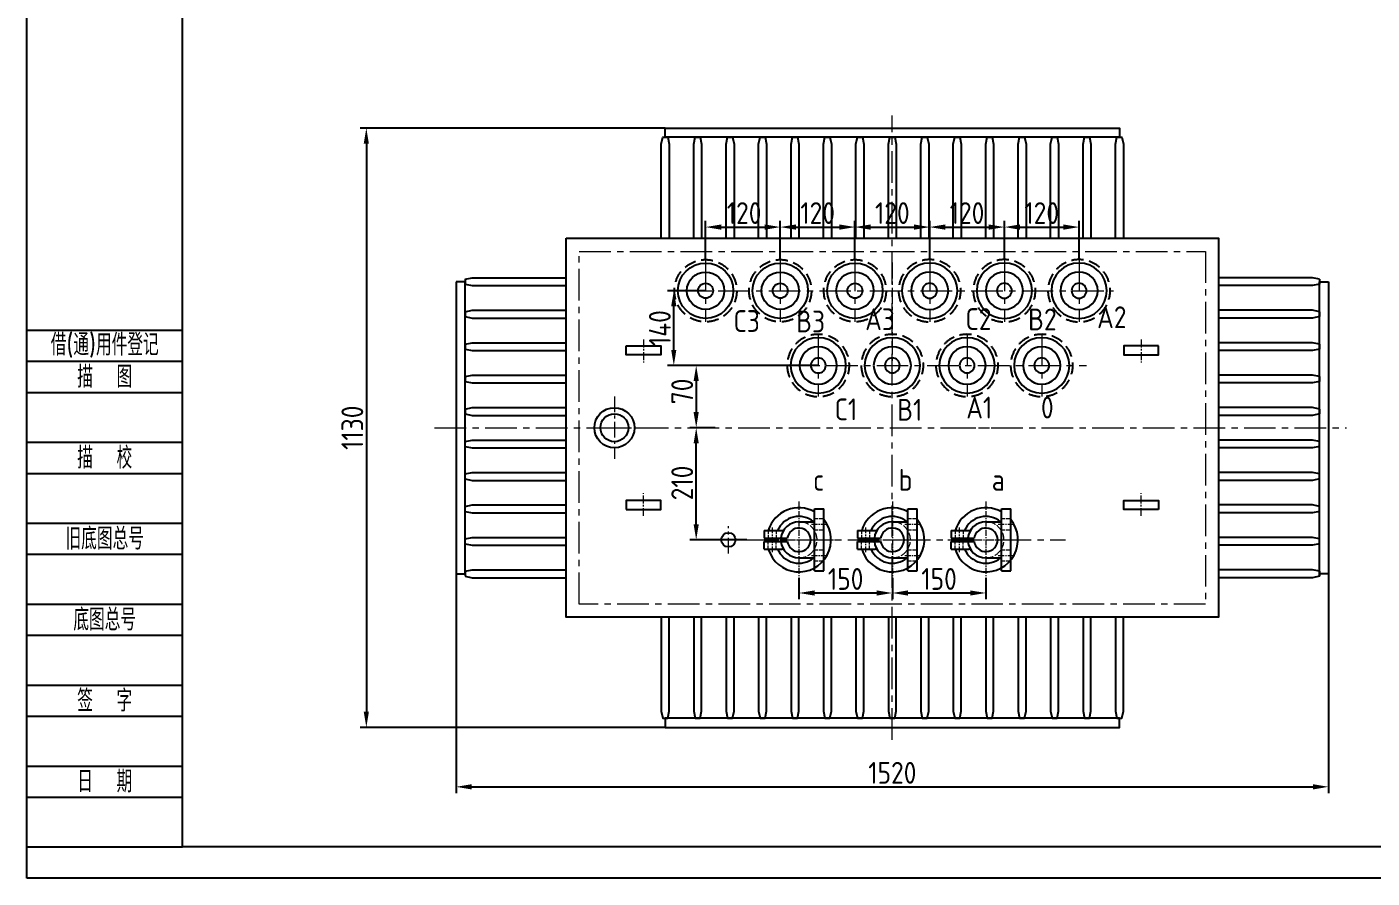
# Model space of a CAD drawing. Header units: millimetres. Extents: x 14511 to 18711, y -172 to 2798.
# Drawn here: x 14511 to 16672, y -172 to 1195 of the extents above; entities that cross this region are included whole.
import ezdxf

# ---------------------------------------------------------------- set-up
doc = ezdxf.new("R2010")
doc.units = ezdxf.units.MM
for name, pattern in [('ACAD_ISO02W100', [15, 12, -3]), ('CENTER', [50.8, 31.75, -6.35, 6.35, -6.35]), ('CENTERX2', [101.6, 63.5, -12.7, 12.7, -12.7]), ('DASHDOT', [25.4, 12.7, -6.35, 0, -6.35]), ('HIDDEN', [9.525, 6.35, -3.175])]:
    doc.linetypes.add(name, pattern=pattern)
doc.layers.get('0').update_dxf_attribs({"color": 1, "linetype": 'DASHDOT'})
for name, color, linetype in [('1', 4, 'Continuous'), ('2', 3, 'Continuous'), ('3', 6, 'HIDDEN'), ('细线', 1, 'Continuous')]:
    doc.layers.add(name, color=color, linetype=linetype)
for name, color, linetype, lineweight in [('点画线1', 4, 'CENTERX2', 20), ('点画线2', 1, 'CENTER', 20), ('粗实线', 7, 'Continuous', 25), ('虚线', 5, 'ACAD_ISO02W100', 18)]:
    doc.layers.add(name, color=color, linetype=linetype, lineweight=lineweight)
doc.styles.get("Standard").update_dxf_attribs({"font": 'gbenor.shx', "bigfont": 'gbcbig.shx'})
doc.dimstyles.new('1-2', dxfattribs={"dimscale": 2, "dimtxt": 3.5, "dimasz": 2, "dimexe": 1, "dimexo": 0, "dimgap": 1, "dimtad": 1, "dimtoh": 1, "dimdec": 1, "dimdsep": 46, "dimtxsty": 'Standard', "dimcen": 0, "dimclrd": 256, "dimclre": 256, "dimclrt": 3, "dimadec": 1, "dimazin": 0, "dimtfac": 1, "dimtdec": 1, "dimtmove": 0, "dimatfit": 3, "dimfxl": 1, "dimtzin": 0, "dimarcsym": 0})

# ---------------------------------------------------------------- blocks, each defined once
blk = doc.blocks.new('887')
at = {"layer": '1'}
for p, q in [((-19720.7, -58805.3), (-19720.7, -55935.3)), ((-19970.7, -57975.3), (-19720.7, -57975.3)), ((-19970.7, -58025.3), (-19720.7, -58025.3)), ((-19970.7, -58075.3), (-19720.7, -58075.3)), ((-19970.7, -58155.3), (-19720.7, -58155.3)), ((-19970.7, -58205.3), (-19720.7, -58205.3)), ((-19970.7, -58285.3), (-19720.7, -58285.3)), ((-19970.7, -58335.3), (-19720.7, -58335.3)), ((-19970.7, -58415.3), (-19720.7, -58415.3)), ((-19970.7, -58465.3), (-19720.7, -58465.3)), ((-19970.7, -58545.3), (-19720.7, -58545.3)), ((-19970.7, -58595.3), (-19720.7, -58595.3)), ((-19970.7, -58675.3), (-19720.7, -58675.3)), ((-19970.7, -58725.3), (-19720.7, -58725.3)), ((-19970.7, -58805.3), (-19720.7, -58805.3)), ((-15820.7, -58805.3), (-19720.7, -58805.3))]:
    blk.add_line(p, q, dxfattribs=at)
at = {"layer": '2'}
for p, q in [((-19970.7, -58855.3), (-19970.7, -55885.3)), ((-15770.7, -58855.3), (-19970.7, -58855.3))]:
    blk.add_line(p, q, dxfattribs=at)
at = {"layer": '点画线2', "color": 4, "linetype": 'ByBlock', "lineweight": -3, "ltscale": 0.5, "char_height": 35, "width": 250, "attachment_point": 5}
for s, insert in [('{\\C3;借(通)用件登记}', (-19845.7, -58000.3)), ('{\\C3;描  图}', (-19845.7, -58050.3)), ('{\\C3;描  校}', (-19845.7, -58180.3)), ('{\\C3;旧底图总号}', (-19845.7, -58310.3)), ('{\\C3;底图总号}', (-19845.7, -58440.3)), ('{\\C3;签  字}', (-19845.7, -58570.3)), ('{\\C3;日  期}', (-19845.7, -58700.3))]:
    blk.add_mtext(s, dxfattribs=dict(at, insert=insert))
blk = doc.blocks.new('*D2405')
at = {"layer": '2', "lineweight": -2}
for p, q in [((15616.1, 551.3), (15575.9, 551.3)), ((15585.9, 396.3), (15585.9, 526.3)), ((15667, 371.3), (15575.9, 371.3))]:
    blk.add_line(p, q, dxfattribs=at)
at = {"layer": '2', "linetype": 'ByBlock'}
for points in [[(15590, 526.3), (15581.7, 526.3), (15585.9, 551.3)], [(15581.7, 396.3), (15590, 396.3), (15585.9, 371.3)]]:
    blk.add_solid(points, dxfattribs=at)
at = {"layer": 'Defpoints', "color": 0, "linetype": 'ByBlock'}
for p in [(15585.9, 551.3), (15616.1, 551.3), (15667, 371.3)]:
    blk.add_point(p, dxfattribs=at)
at = {"layer": '2', "color": 3, "linetype": 'ByBlock', "insert": (15563.4, 462.6), "char_height": 35, "attachment_point": 5, "rotation": 90}
blk.add_mtext('{\\C2;210}', dxfattribs=at)
blk = doc.blocks.new('*D2409')
at = {"layer": '2', "lineweight": -2}
for p, q in [((15536.1, 1032.4), (15045.9, 1032.4)), ((15055.9, 1007.4), (15055.9, 95.1)), ((15536.1, 70.1), (15045.9, 70.1))]:
    blk.add_line(p, q, dxfattribs=at)
at = {"layer": '2', "linetype": 'ByBlock'}
for points in [[(15060, 1007.4), (15051.7, 1007.4), (15055.9, 1032.4)], [(15051.7, 95.1), (15060, 95.1), (15055.9, 70.1)]]:
    blk.add_solid(points, dxfattribs=at)
at = {"layer": 'Defpoints', "color": 0, "linetype": 'ByBlock'}
for p in [(15536.1, 1032.4), (15055.9, 70.1), (15536.1, 70.1)]:
    blk.add_point(p, dxfattribs=at)
at = {"layer": '2', "color": 3, "linetype": 'ByBlock', "insert": (15033.4, 551.3), "char_height": 35, "attachment_point": 5, "rotation": 90}
blk.add_mtext('{\\C2;1130}', dxfattribs=at)
blk = doc.blocks.new('*D2410')
at = {"layer": '2', "lineweight": -2}
for p, q in [((15200.1, 316.7), (15200.1, -35.4)), ((16601.8, 316.7), (16601.8, -35.4)), ((15225.1, -25.4), (16576.8, -25.4))]:
    blk.add_line(p, q, dxfattribs=at)
at = {"layer": '2', "linetype": 'ByBlock'}
for points in [[(15225.1, -21.2), (15225.1, -29.6), (15200.1, -25.4)], [(16576.8, -29.6), (16576.8, -21.2), (16601.8, -25.4)]]:
    blk.add_solid(points, dxfattribs=at)
at = {"layer": 'Defpoints', "color": 0, "linetype": 'ByBlock'}
for p in [(15200.1, 316.7), (16601.8, 316.7), (16601.8, -25.4)]:
    blk.add_point(p, dxfattribs=at)
at = {"layer": '2', "color": 3, "linetype": 'ByBlock', "insert": (15901, -2.9), "char_height": 35, "attachment_point": 5}
blk.add_mtext('{\\C2;1520}', dxfattribs=at)
blk = doc.blocks.new('*D2414')
at = {"layer": '2', "lineweight": -2}
for p, q in [((15782, 651.2), (15575.9, 651.2)), ((15585.9, 626.2), (15585.9, 576.3)), ((15616.1, 551.3), (15575.9, 551.3))]:
    blk.add_line(p, q, dxfattribs=at)
at = {"layer": '2', "linetype": 'ByBlock'}
for points in [[(15590, 626.2), (15581.7, 626.2), (15585.9, 651.2)], [(15581.7, 576.3), (15590, 576.3), (15585.9, 551.3)]]:
    blk.add_solid(points, dxfattribs=at)
at = {"layer": 'Defpoints', "color": 0, "linetype": 'ByBlock'}
for p in [(15782, 651.2), (15585.9, 551.3), (15616.1, 551.3)]:
    blk.add_point(p, dxfattribs=at)
at = {"layer": '2', "color": 3, "linetype": 'ByBlock', "insert": (15563.4, 609.6), "char_height": 35, "attachment_point": 5, "rotation": 90}
blk.add_mtext('{\\C2;70}', dxfattribs=at)
blk = doc.blocks.new('800')
at = {"layer": '3', "ltscale": 3}
blk.add_circle((9535.4, 182.3), 50, dxfattribs=at)
at = {"layer": '细线', "color": 4, "linetype": 'ByBlock', "lineweight": -3}
for radius in [44.5, 30, 12]:
    blk.add_circle((9535.4, 182.3), radius, dxfattribs=at)
blk = doc.blocks.new('794682')
at = {"color": 4, "linetype": 'ByBlock', "lineweight": -3, "ltscale": 0.5}
for radius, start, end in [(51.5, 60.9589, 163.0665), (37.5, 50.6542, 156.4218), (51.5, 196.9335, 39.0407), (37.5, 203.5782, 309.3458)]:
    blk.add_arc((91626.5, 22678.4), radius, start, end, dxfattribs=at)
at = {"layer": '点画线1', "color": 1, "ltscale": 0.15}
for p, q in [((91626.5, 22739.9), (91626.5, 22616.9)), ((91583.5, 22698.4), (91583.5, 22658.4)), ((91646.5, 22703.4), (91671.5, 22703.4)), ((91565.5, 22678.4), (91688, 22678.4)), ((91646.5, 22653.4), (91671.5, 22653.4))]:
    blk.add_line(p, q, dxfattribs=at)
at = {"layer": '粗实线'}
for p, q in [((91651.5, 22628.4), (91651.5, 22728.4)), ((91651.5, 22728.4), (91666.5, 22728.4)), ((91666.5, 22628.4), (91666.5, 22728.4)), ((91570.5, 22693.4), (91599, 22693.4)), ((91570.5, 22693.4), (91570.5, 22680.9)), ((91626.5, 22707.4), (91651.5, 22707.4)), ((91570.5, 22680.9), (91607.6, 22680.9)), ((91570.5, 22675.9), (91607.6, 22675.9)), ((91570.5, 22663.4), (91570.5, 22675.9)), ((91570.5, 22663.4), (91599, 22663.4)), ((91626.5, 22649.4), (91651.5, 22649.4)), ((91651.5, 22628.4), (91666.5, 22628.4))]:
    blk.add_line(p, q, dxfattribs=at)
for centre, radius, start, end in [((91626.5, 22678.4), 29, 90, 175.0546), ((91599, 22698.4), 5, 270, 323.9681), ((91626.5, 22678.4), 19, 187.5608, 172.4392), ((91626.5, 22678.4), 29, 184.9454, 270), ((91599, 22658.4), 5, 36.0319, 90)]:
    blk.add_arc(centre, radius, start, end, dxfattribs=at)
at = {"layer": '虚线', "ltscale": 0.5}
for p, q in [((91577, 22693.4), (91577, 22680.9)), ((91590, 22693.4), (91590, 22680.9)), ((91651.5, 22712.4), (91666.5, 22712.4)), ((91651.5, 22694.4), (91666.5, 22694.4)), ((91577, 22663.4), (91577, 22675.9)), ((91590, 22663.4), (91590, 22675.9)), ((91651.5, 22662.4), (91666.5, 22662.4)), ((91651.5, 22644.4), (91666.5, 22644.4))]:
    blk.add_line(p, q, dxfattribs=at)
at = {"layer": '虚线'}
blk.add_arc((91626.5, 22678.4), 29, 270, 90, dxfattribs=at)
blk = doc.blocks.new('*D2545')
at = {"layer": '2', "lineweight": -2}
for p, q in [((15601, 771.3), (15539.9, 771.3)), ((15549.9, 676.2), (15549.9, 746.3)), ((15601.3, 651.2), (15539.9, 651.2))]:
    blk.add_line(p, q, dxfattribs=at)
at = {"layer": '2', "linetype": 'ByBlock'}
for points in [[(15554, 746.3), (15545.7, 746.3), (15549.9, 771.3)], [(15545.7, 676.2), (15554, 676.2), (15549.9, 651.2)]]:
    blk.add_solid(points, dxfattribs=at)
at = {"layer": 'Defpoints', "color": 0, "linetype": 'ByBlock'}
for p in [(15549.9, 771.3), (15601, 771.3), (15601.3, 651.2)]:
    blk.add_point(p, dxfattribs=at)
at = {"layer": '2', "color": 3, "linetype": 'ByBlock', "insert": (15527.4, 711.2), "char_height": 35, "attachment_point": 5, "rotation": 90}
blk.add_mtext('140', dxfattribs=at)
blk = doc.blocks.new('*D2546')
at = {"layer": '2', "lineweight": -2}
for p, q in [((15751, 309.8), (15751, 275.9)), ((15901, 309.8), (15901, 275.9)), ((15776, 285.9), (15876, 285.9))]:
    blk.add_line(p, q, dxfattribs=at)
at = {"layer": '2', "linetype": 'ByBlock'}
for points in [[(15776, 290), (15776, 281.7), (15751, 285.9)], [(15876, 281.7), (15876, 290), (15901, 285.9)]]:
    blk.add_solid(points, dxfattribs=at)
at = {"layer": 'Defpoints', "color": 0, "linetype": 'ByBlock'}
for p in [(15751, 309.8), (15901, 309.8), (15901, 285.9)]:
    blk.add_point(p, dxfattribs=at)
at = {"layer": '2', "color": 3, "linetype": 'ByBlock', "insert": (15826, 308.4), "char_height": 35, "attachment_point": 5}
blk.add_mtext('150', dxfattribs=at)
blk = doc.blocks.new('*D2547')
at = {"layer": '2', "lineweight": -2}
for p, q in [((15901, 302.8), (15901, 275.9)), ((16051.2, 309.8), (16051.2, 275.9)), ((15926, 285.9), (16026.2, 285.9))]:
    blk.add_line(p, q, dxfattribs=at)
at = {"layer": '2', "linetype": 'ByBlock'}
for points in [[(15926, 290), (15926, 281.7), (15901, 285.9)], [(16026.2, 281.7), (16026.2, 290), (16051.2, 285.9)]]:
    blk.add_solid(points, dxfattribs=at)
at = {"layer": 'Defpoints', "color": 0, "linetype": 'ByBlock'}
for p in [(15901, 302.8), (16051.2, 309.8), (16051.2, 285.9)]:
    blk.add_point(p, dxfattribs=at)
at = {"layer": '2', "color": 3, "linetype": 'ByBlock', "insert": (15976.1, 308.4), "char_height": 35, "attachment_point": 5}
blk.add_mtext('150', dxfattribs=at)
blk = doc.blocks.new('*D2548')
at = {"layer": '2', "lineweight": -2}
for p, q in [((15601, 821.3), (15601, 883.5)), ((15626, 873.5), (15696, 873.5)), ((15721, 821.3), (15721, 883.5))]:
    blk.add_line(p, q, dxfattribs=at)
at = {"layer": '2', "linetype": 'ByBlock'}
for points in [[(15626, 877.7), (15626, 869.3), (15601, 873.5)], [(15696, 869.3), (15696, 877.7), (15721, 873.5)]]:
    blk.add_solid(points, dxfattribs=at)
at = {"layer": 'Defpoints', "color": 0, "linetype": 'ByBlock'}
for p in [(15721, 873.5), (15601, 821.3), (15721, 821.3)]:
    blk.add_point(p, dxfattribs=at)
at = {"layer": '2', "color": 3, "linetype": 'ByBlock', "insert": (15662.9, 896), "char_height": 35, "attachment_point": 5}
blk.add_mtext('120', dxfattribs=at)
blk = doc.blocks.new('*D2549')
at = {"layer": '2', "lineweight": -2}
for p, q in [((15721, 821.3), (15721, 883.5)), ((15746, 873.5), (15816, 873.5)), ((15841, 821.3), (15841, 883.5))]:
    blk.add_line(p, q, dxfattribs=at)
at = {"layer": '2', "linetype": 'ByBlock'}
for points in [[(15746, 877.7), (15746, 869.3), (15721, 873.5)], [(15816, 869.3), (15816, 877.7), (15841, 873.5)]]:
    blk.add_solid(points, dxfattribs=at)
at = {"layer": 'Defpoints', "color": 0, "linetype": 'ByBlock'}
for p in [(15841, 873.5), (15721, 821.3), (15841, 821.3)]:
    blk.add_point(p, dxfattribs=at)
at = {"layer": '2', "color": 3, "linetype": 'ByBlock', "insert": (15781, 896), "char_height": 35, "attachment_point": 5}
blk.add_mtext('120', dxfattribs=at)
blk = doc.blocks.new('*D2550')
at = {"layer": '2', "lineweight": -2}
for p, q in [((15841, 821.3), (15841, 883.5)), ((15866, 873.5), (15936, 873.5)), ((15961, 821.3), (15961, 883.5))]:
    blk.add_line(p, q, dxfattribs=at)
at = {"layer": '2', "linetype": 'ByBlock'}
for points in [[(15866, 877.7), (15866, 869.3), (15841, 873.5)], [(15936, 869.3), (15936, 877.7), (15961, 873.5)]]:
    blk.add_solid(points, dxfattribs=at)
at = {"layer": 'Defpoints', "color": 0, "linetype": 'ByBlock'}
for p in [(15961, 873.5), (15841, 821.3), (15961, 821.3)]:
    blk.add_point(p, dxfattribs=at)
at = {"layer": '2', "color": 3, "linetype": 'ByBlock', "insert": (15901, 896), "char_height": 35, "attachment_point": 5}
blk.add_mtext('120', dxfattribs=at)
blk = doc.blocks.new('*D2551')
at = {"layer": '2', "lineweight": -2}
for p, q in [((15961, 821.3), (15961, 883.5)), ((15986, 873.5), (16056, 873.5)), ((16081, 821.3), (16081, 883.5))]:
    blk.add_line(p, q, dxfattribs=at)
at = {"layer": '2', "linetype": 'ByBlock'}
for points in [[(15986, 877.7), (15986, 869.3), (15961, 873.5)], [(16056, 869.3), (16056, 877.7), (16081, 873.5)]]:
    blk.add_solid(points, dxfattribs=at)
at = {"layer": 'Defpoints', "color": 0, "linetype": 'ByBlock'}
for p in [(16081, 873.5), (15961, 821.3), (16081, 821.3)]:
    blk.add_point(p, dxfattribs=at)
at = {"layer": '2', "color": 3, "linetype": 'ByBlock', "insert": (16021, 896), "char_height": 35, "attachment_point": 5}
blk.add_mtext('120', dxfattribs=at)
blk = doc.blocks.new('*D2552')
at = {"layer": '2', "lineweight": -2}
for p, q in [((16081, 821.3), (16081, 883.5)), ((16106, 873.5), (16176, 873.5)), ((16201, 821.3), (16201, 883.5))]:
    blk.add_line(p, q, dxfattribs=at)
at = {"layer": '2', "linetype": 'ByBlock'}
for points in [[(16106, 877.7), (16106, 869.3), (16081, 873.5)], [(16176, 869.3), (16176, 877.7), (16201, 873.5)]]:
    blk.add_solid(points, dxfattribs=at)
at = {"layer": 'Defpoints', "color": 0, "linetype": 'ByBlock'}
for p in [(16201, 873.5), (16081, 821.3), (16201, 821.3)]:
    blk.add_point(p, dxfattribs=at)
at = {"layer": '2', "color": 3, "linetype": 'ByBlock', "insert": (16141, 896), "char_height": 35, "attachment_point": 5}
blk.add_mtext('120', dxfattribs=at)

msp = doc.modelspace()

# ---------------------------------------------------------------- linework, layer by layer
at = {"layer": '1'}
for p, q in [((15214.77, 789.79), (15225.93, 792.12)), ((15214.77, 781.85), (15225.93, 779.51)), ((16587.19, 789.79), (16576.03, 792.12)), ((16587.19, 781.85), (16576.03, 779.51)), ((15214.77, 737.66), (15225.93, 740)), ((16587.19, 737.66), (16576.03, 740)), ((15214.77, 729.72), (15225.93, 727.39)), ((16587.19, 729.72), (16576.03, 727.39)), ((15214.77, 685.54), (15225.93, 687.87)), ((15214.77, 677.6), (15225.93, 675.26)), ((16587.19, 685.54), (16576.03, 687.87)), ((16587.19, 677.6), (16576.03, 675.26)), ((15214.77, 633.41), (15225.93, 635.75)), ((16587.19, 633.41), (16576.03, 635.75)), ((15214.77, 625.47), (15225.93, 623.14)), ((16587.19, 625.47), (16576.03, 623.14)), ((15214.77, 581.29), (15225.93, 583.62)), ((16587.19, 581.29), (16576.03, 583.62)), ((15214.77, 573.35), (15225.93, 571.01)), ((16587.19, 573.35), (16576.03, 571.01)), ((15214.77, 529.16), (15225.93, 531.5)), ((15214.77, 521.22), (15225.93, 518.89)), ((16587.19, 529.16), (16576.03, 531.5)), ((16587.19, 521.22), (16576.03, 518.89)), ((15214.77, 477.04), (15225.93, 479.38)), ((16587.19, 477.04), (16576.03, 479.38)), ((15214.77, 469.1), (15225.93, 466.76)), ((16587.19, 469.1), (16576.03, 466.76)), ((15214.77, 424.92), (15225.93, 427.25)), ((15214.77, 416.98), (15225.93, 414.64)), ((16587.19, 424.92), (16576.03, 427.25)), ((16587.19, 416.98), (16576.03, 414.64)), ((15214.77, 372.79), (15225.93, 375.13)), ((16587.19, 372.79), (16576.03, 375.13)), ((15214.77, 364.85), (15225.93, 362.52)), ((16587.19, 364.85), (16576.03, 362.52)), ((15214.77, 320.67), (15225.93, 323)), ((15214.77, 312.73), (15225.93, 310.39)), ((16587.19, 320.67), (16576.03, 323)), ((16587.19, 312.73), (16576.03, 310.39))]:
    msp.add_line(p, q, dxfattribs=at)
at = {"layer": '点画线1', "color": 1, "ltscale": 0.8}
for p, q in [((15900.98, 50.3), (15900.98, 1052.86)), ((15600.98, 821.26), (15600.98, 721.26)), ((15720.98, 821.26), (15720.98, 721.26)), ((15840.98, 821.26), (15840.98, 721.26)), ((15960.98, 821.26), (15960.98, 721.26)), ((16080.98, 821.26), (16080.98, 721.26)), ((16200.98, 821.26), (16200.98, 721.26)), ((15539.87, 771.26), (16256.52, 771.26)), ((15782.01, 701.23), (15782.01, 601.23)), ((16020.98, 701.26), (16020.98, 601.26)), ((16140.98, 701.26), (16140.98, 601.26)), ((15713.3, 651.23), (16213.1, 651.23)), ((15165.55, 551.26), (16630.93, 551.26)), ((15666.98, 371.26), (16179.17, 371.26))]:
    msp.add_line(p, q, dxfattribs=at)
at = {"layer": '点画线1', "color": 1, "ltscale": 0.4}
for p, q in [((15900.98, 816.42), (15900.98, 658.97)), ((15454.53, 601.43), (15454.53, 501.08)), ((15415.86, 551.26), (15493.06, 551.26)), ((15999.39, 551.26), (16057.06, 551.26)), ((15637.53, 349.3), (15637.53, 393.21))]:
    msp.add_line(p, q, dxfattribs=at)
at = {"layer": '点画线1', "color": 1, "ltscale": 0.2}
for p, q in [((15501.05, 692.98), (15501.05, 656.07)), ((16300.91, 692.98), (16300.91, 656.07)), ((15501.05, 409.53), (15501.05, 446.44)), ((16300.91, 409.53), (16300.91, 446.44))]:
    msp.add_line(p, q, dxfattribs=at)
at = {"layer": '点画线1', "color": 1, "ltscale": 0.8}
msp.add_lwpolyline([(15398.05, 834.52), (16403.91, 834.52), (16403.91, 268), (15398.05, 268)], close=True, dxfattribs=at)
at = {"layer": '细线', "color": 4, "linetype": 'ByBlock', "lineweight": -3, "ltscale": 0.5}
for p, q in [((15214.77, 789.79), (15214.77, 781.85)), ((15225.93, 792.12), (15376.85, 792.12)), ((15225.93, 779.51), (15376.85, 779.51)), ((16576.03, 792.12), (16425.11, 792.12)), ((16576.03, 779.51), (16425.11, 779.51)), ((16587.19, 789.79), (16587.19, 781.85)), ((15214.77, 737.66), (15214.77, 729.72)), ((15225.93, 740), (15376.85, 740)), ((16576.03, 740), (16425.11, 740)), ((16587.19, 737.66), (16587.19, 729.72)), ((15225.93, 727.39), (15376.85, 727.39)), ((16576.03, 727.39), (16425.11, 727.39)), ((15214.77, 685.54), (15214.77, 677.6)), ((15225.93, 687.87), (15376.85, 687.87)), ((15225.93, 675.26), (15376.85, 675.26)), ((16576.03, 687.87), (16425.11, 687.87)), ((16576.03, 675.26), (16425.11, 675.26)), ((16587.19, 685.54), (16587.19, 677.6)), ((15214.77, 633.41), (15214.77, 625.47)), ((15225.93, 635.75), (15376.85, 635.75)), ((16576.03, 635.75), (16425.11, 635.75)), ((16587.19, 633.41), (16587.19, 625.47)), ((15225.93, 623.14), (15376.85, 623.14)), ((16576.03, 623.14), (16425.11, 623.14)), ((15225.93, 583.62), (15376.85, 583.62)), ((16576.03, 583.62), (16425.11, 583.62)), ((15214.77, 581.29), (15214.77, 573.35)), ((15225.93, 571.01), (15376.85, 571.01)), ((16576.03, 571.01), (16425.11, 571.01)), ((16587.19, 581.29), (16587.19, 573.35)), ((15225.93, 531.5), (15376.85, 531.5)), ((15225.93, 518.89), (15376.85, 518.89)), ((16576.03, 531.5), (16425.11, 531.5)), ((16576.03, 518.89), (16425.11, 518.89)), ((16587.19, 521.22), (16587.19, 529.16)), ((15225.93, 479.38), (15376.85, 479.38)), ((16576.03, 479.38), (16425.11, 479.38)), ((16587.19, 469.1), (16587.19, 477.04)), ((15225.93, 466.76), (15376.85, 466.76)), ((16576.03, 466.76), (16425.11, 466.76)), ((15225.93, 427.25), (15376.85, 427.25)), ((15225.93, 414.64), (15376.85, 414.64)), ((16576.03, 427.25), (16425.11, 427.25)), ((16576.03, 414.64), (16425.11, 414.64)), ((16587.19, 416.98), (16587.19, 424.92)), ((15225.93, 375.13), (15376.85, 375.13)), ((16576.03, 375.13), (16425.11, 375.13)), ((16587.19, 364.85), (16587.19, 372.79)), ((15225.93, 362.52), (15376.85, 362.52)), ((16576.03, 362.52), (16425.11, 362.52)), ((15225.93, 323), (15376.85, 323)), ((15225.93, 310.39), (15376.85, 310.39)), ((16576.03, 323), (16425.11, 323)), ((16576.03, 310.39), (16425.11, 310.39)), ((16587.19, 312.73), (16587.19, 320.67))]:
    msp.add_line(p, q, dxfattribs=at)
at = {"layer": '细线', "color": 4, "linetype": 'ByBlock', "lineweight": -3}
for p, q in [((15214.77, 320.67), (15214.77, 312.73)), ((16587.19, 320.67), (16587.19, 312.73))]:
    msp.add_line(p, q, dxfattribs=at)
at = {"layer": '细线', "color": 4, "linetype": 'ByBlock', "lineweight": -3, "ltscale": 0.5}
for points in [[(15529.8, 855.71), (15529.8, 1006.64), (15532.14, 1017.8), (15540.08, 1017.8), (15542.41, 1006.64), (15542.41, 855.71)], [(15581.93, 855.71), (15581.93, 1006.64), (15584.26, 1017.8), (15592.2, 1017.8), (15594.54, 1006.64), (15594.54, 855.71)], [(15634.05, 855.71), (15634.05, 1006.64), (15636.39, 1017.8), (15644.33, 1017.8), (15646.66, 1006.64), (15646.66, 855.71)], [(15686.18, 855.71), (15686.18, 1006.64), (15688.51, 1017.8), (15696.45, 1017.8), (15698.79, 1006.64), (15698.79, 855.71)], [(15738.3, 855.71), (15738.3, 1006.64), (15740.64, 1017.8), (15748.58, 1017.8), (15750.91, 1006.64), (15750.91, 855.71)], [(15790.43, 855.71), (15790.43, 1006.64), (15792.76, 1017.8), (15800.7, 1017.8), (15803.04, 1006.64), (15803.04, 855.71)], [(15842.55, 855.71), (15842.55, 1006.64), (15844.89, 1017.8), (15852.83, 1017.8), (15855.16, 1006.64), (15855.16, 855.71)], [(15894.67, 855.71), (15894.67, 1006.64), (15897.01, 1017.8), (15904.95, 1017.8), (15907.29, 1006.64), (15907.29, 855.71)], [(15946.8, 855.71), (15946.8, 1006.64), (15949.13, 1017.8), (15957.07, 1017.8), (15959.41, 1006.64), (15959.41, 855.71)], [(15998.92, 855.71), (15998.92, 1006.64), (16001.26, 1017.8), (16009.2, 1017.8), (16011.53, 1006.64), (16011.53, 855.71)], [(16051.05, 855.71), (16051.05, 1006.64), (16053.38, 1017.8), (16061.32, 1017.8), (16063.66, 1006.64), (16063.66, 855.71)], [(16103.17, 855.71), (16103.17, 1006.64), (16105.51, 1017.8), (16113.45, 1017.8), (16115.78, 1006.64), (16115.78, 855.71)], [(16155.3, 855.71), (16155.3, 1006.64), (16157.63, 1017.8), (16165.57, 1017.8), (16167.91, 1006.64), (16167.91, 855.71)], [(16207.42, 855.71), (16207.42, 1006.64), (16209.76, 1017.8), (16217.7, 1017.8), (16220.03, 1006.64), (16220.03, 855.71)], [(16259.54, 855.71), (16259.54, 1006.64), (16261.88, 1017.8), (16269.82, 1017.8), (16272.16, 1006.64), (16272.16, 855.71)], [(15529.8, 246.8), (15529.8, 95.87), (15532.14, 84.72), (15540.08, 84.72), (15542.41, 95.87), (15542.41, 246.8)], [(15581.93, 246.8), (15581.93, 95.87), (15584.26, 84.72), (15592.2, 84.72), (15594.54, 95.87), (15594.54, 246.8)], [(15634.05, 246.8), (15634.05, 95.87), (15636.39, 84.72), (15644.33, 84.72), (15646.66, 95.87), (15646.66, 246.8)], [(15686.18, 246.8), (15686.18, 95.87), (15688.51, 84.72), (15696.45, 84.72), (15698.79, 95.87), (15698.79, 246.8)], [(15738.3, 246.8), (15738.3, 95.87), (15740.64, 84.72), (15748.58, 84.72), (15750.91, 95.87), (15750.91, 246.8)], [(15790.43, 246.8), (15790.43, 95.87), (15792.76, 84.72), (15800.7, 84.72), (15803.04, 95.87), (15803.04, 246.8)], [(15842.55, 246.8), (15842.55, 95.87), (15844.89, 84.72), (15852.83, 84.72), (15855.16, 95.87), (15855.16, 246.8)], [(15894.67, 246.8), (15894.67, 95.87), (15897.01, 84.72), (15904.95, 84.72), (15907.29, 95.87), (15907.29, 246.8)], [(15946.8, 246.8), (15946.8, 95.87), (15949.13, 84.72), (15957.07, 84.72), (15959.41, 95.87), (15959.41, 246.8)], [(15998.92, 246.8), (15998.92, 95.87), (16001.26, 84.72), (16009.2, 84.72), (16011.53, 95.87), (16011.53, 246.8)], [(16051.05, 246.8), (16051.05, 95.87), (16053.38, 84.72), (16061.32, 84.72), (16063.66, 95.87), (16063.66, 246.8)], [(16103.17, 246.8), (16103.17, 95.87), (16105.51, 84.72), (16113.45, 84.72), (16115.78, 95.87), (16115.78, 246.8)], [(16155.3, 246.8), (16155.3, 95.87), (16157.63, 84.72), (16165.57, 84.72), (16167.91, 95.87), (16167.91, 246.8)], [(16207.42, 246.8), (16207.42, 95.87), (16209.76, 84.72), (16217.7, 84.72), (16220.03, 95.87), (16220.03, 246.8)], [(16259.54, 246.8), (16259.54, 95.87), (16261.88, 84.72), (16269.82, 84.72), (16272.16, 95.87), (16272.16, 246.8)]]:
    msp.add_lwpolyline(points, dxfattribs=at)
for points in [[(15536.11, 1032.43), (16265.85, 1032.43), (16265.85, 1017.8), (15536.11, 1017.8)], [(15376.85, 855.71), (16425.11, 855.71), (16425.11, 246.8), (15376.85, 246.8)], [(15200.14, 785.82), (15200.14, 316.7), (15214.77, 316.7), (15214.77, 785.82)], [(16601.82, 785.82), (16601.82, 316.7), (16587.19, 316.7), (16587.19, 785.82)], [(15473.13, 682.8), (15528.96, 682.8), (15528.96, 668.15), (15473.13, 668.15)], [(16328.83, 682.8), (16273, 682.8), (16273, 668.15), (16328.83, 668.15)], [(15473.13, 419.72), (15528.96, 419.72), (15528.96, 434.36), (15473.13, 434.36)], [(16328.83, 419.72), (16273, 419.72), (16273, 434.36), (16328.83, 434.36)], [(15536.11, 70.08), (16265.85, 70.08), (16265.85, 84.72), (15536.11, 84.72)]]:
    msp.add_lwpolyline(points, close=True, dxfattribs=at)
for centre, radius in [((15454.53, 551.25), 32.23), ((15454.53, 551.26), 22.42), ((15637.53, 371.26), 11.36)]:
    msp.add_circle(centre, radius, dxfattribs=at)

# ---------------------------------------------------------------- block references
at = {"color": 4, "linetype": 'ByBlock', "lineweight": -3, "ltscale": 0.5}
for p in [(-75875.49, -22307.14), (-75725.49, -22307.14), (-75575.24, -22307.14)]:
    msp.add_blockref('794682', p, dxfattribs=at)
at = {"layer": '细线', "color": 4, "linetype": 'ByBlock', "lineweight": -3}
msp.add_blockref('887', (34481.29, 58683.32), dxfattribs=at)
at = {"layer": '细线', "color": 4, "linetype": 'ByBlock', "lineweight": -3, "rotation": 180}
for p in [(25136.36, 953.58), (25256.36, 953.58), (25376.36, 953.58)]:
    msp.add_blockref('800', p, dxfattribs=at)
at = {"layer": '细线', "color": 4, "linetype": 'ByBlock', "lineweight": -3, "xscale": -1, "rotation": 180}
for p in [(6425.6, 953.58), (6545.6, 953.58), (6665.6, 953.58), (6246.63, 833.55), (6365.6, 833.58), (6485.6, 833.58), (6605.6, 833.58)]:
    msp.add_blockref('800', p, dxfattribs=at)

# ---------------------------------------------------------------- texts
at = {"layer": '细线', "color": 3, "linetype": 'ByBlock', "lineweight": -3, "ltscale": 0.5}
for s, p in [('C3', (15645.81, 705.08)), ('B3', (15746.53, 704.39)), ('A3', (15857.36, 707.96)), ('C2', (16018.5, 708.3)), ('B2', (16119.21, 707.61)), ('A2', (16230.04, 711.19)), ('C1', (15808.23, 563.26)), ('B1', (15908.94, 562.57)), ('A1', (16019.77, 566.15)), ('0', (16139.77, 566.12)), ('b', (15911.27, 450.09)), ('c', (15773.74, 450.09)), ('a', (16060.71, 450.09))]:
    msp.add_text(s, height=35, dxfattribs=at).set_placement(p)

# ---------------------------------------------------------------- dimensions: what is measured, and where the dimension line sits
at = {"layer": '2', "color": 4}
for base, p1, p2, text, picture, middle in [((15055.87, 70.08), (15536.11, 1032.43), (15536.11, 70.08), '{\\C2;1130}', '*D2409', (15033.37, 551.26)), ((15549.87, 771.26), (15601.31, 651.23), (15600.98, 771.26), '140', '*D2545', (15527.37, 711.24))]:
    dim = msp.add_linear_dim(base=base, p1=p1, p2=p2, angle=90, text=text, dimstyle='1-2', override={"dimscale": 10, "dimasz": 2.5, "dimgap": 0.5, "dimtxsty": 'Standard'}, dxfattribs=at)
    dim.commit()
    dim.dimension.update_dxf_attribs({"geometry": picture, "text_midpoint": middle})
dim = msp.add_linear_dim(base=(15720.98, 873.51), p1=(15600.98, 821.26), p2=(15720.98, 821.26), dimstyle='1-2', override={"dimscale": 10, "dimasz": 2.5, "dimgap": 0.5, "dimtxsty": 'Standard'}, dxfattribs=at)
dim.commit()
dim.dimension.update_dxf_attribs({"geometry": '*D2548', "text_midpoint": (15662.85, 873.51), "dimtype": 160})
for base, p1, p2, picture, middle in [((15840.98, 873.51), (15720.98, 821.26), (15840.98, 821.26), '*D2549', (15780.98, 896.01)), ((15960.98, 873.51), (15840.98, 821.26), (15960.98, 821.26), '*D2550', (15900.98, 896.01)), ((16080.98, 873.51), (15960.98, 821.26), (16080.98, 821.26), '*D2551', (16020.98, 896.01)), ((16200.98, 873.51), (16080.98, 821.26), (16200.98, 821.26), '*D2552', (16140.98, 896.01))]:
    dim = msp.add_linear_dim(base=base, p1=p1, p2=p2, dimstyle='1-2', override={"dimscale": 10, "dimasz": 2.5, "dimgap": 0.5, "dimtxsty": 'Standard'}, dxfattribs=at)
    dim.commit()
    dim.dimension.update_dxf_attribs({"geometry": picture, "text_midpoint": middle})
for p1, angle, text, picture, middle in [((15782.01, 651.23), 270, '{\\C2;70}', '*D2414', (15585.86, 609.57)), ((15666.98, 371.26), 90, '{\\C2;210}', '*D2405', (15585.86, 462.62))]:
    dim = msp.add_linear_dim(base=(15585.86, 551.26), p1=p1, p2=(15616.13, 551.26), angle=angle, text=text, dimstyle='1-2', override={"dimscale": 10, "dimasz": 2.5, "dimgap": 0.5, "dimtxsty": 'Standard'}, dxfattribs=at)
    dim.commit()
    dim.dimension.update_dxf_attribs({"geometry": picture, "text_midpoint": middle, "dimtype": 160})
for base, p1, p2, text, picture, middle in [((15900.98, 285.86), (15750.98, 309.76), (15900.98, 309.76), '150', '*D2546', (15825.98, 308.36)), ((16051.23, 285.86), (15900.98, 302.78), (16051.23, 309.76), '150', '*D2547', (15976.1, 308.36)), ((16601.82, -25.41), (15200.14, 316.7), (16601.82, 316.7), '{\\C2;1520}', '*D2410', (15900.98, -2.91))]:
    dim = msp.add_linear_dim(base=base, p1=p1, p2=p2, text=text, dimstyle='1-2', override={"dimscale": 10, "dimasz": 2.5, "dimgap": 0.5, "dimtxsty": 'Standard'}, dxfattribs=at)
    dim.commit()
    dim.dimension.update_dxf_attribs({"geometry": picture, "text_midpoint": middle})

doc.saveas('drawing.dxf')
